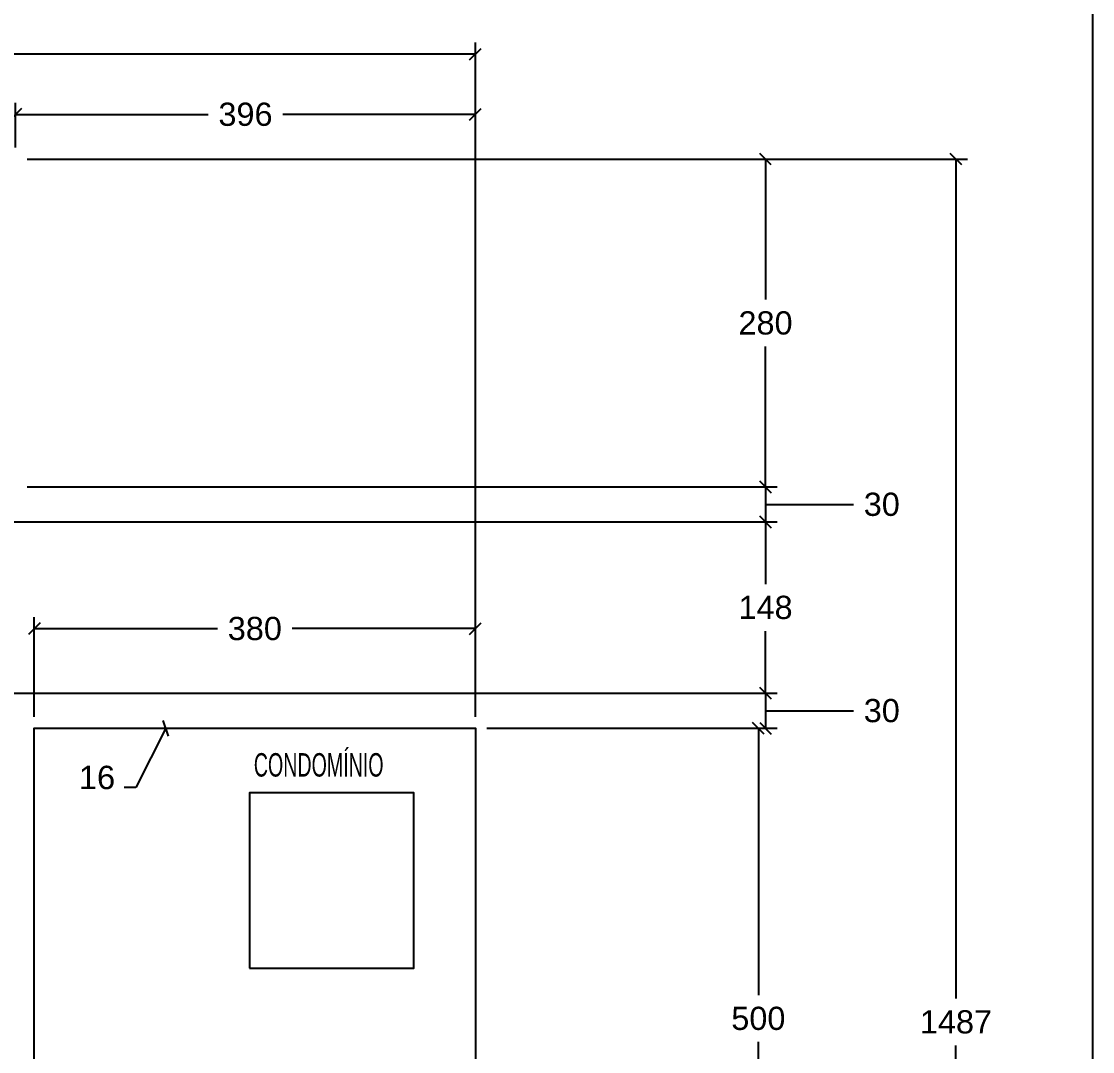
# Model space of a CAD drawing. Header units: inches. Extents: x -3 to 923, y -103 to 154.
# Drawn here: x 260.622 to 261.544, y -88.445 to -87.558 of the extents above; entities that cross this region are included whole.
import ezdxf

# ---------------------------------------------------------------- set-up
doc = ezdxf.new("R2010")
doc.units = ezdxf.units.IN
doc.header["$LTSCALE"] = 10
doc.header["$MEASUREMENT"] = 0
doc.layers.get('DEFPOINTS').update_dxf_attribs({"color": 8})
for name, color, linetype in [('Alvenaria', 8, 'Continuous'), ('Cotas', 1, 'Continuous'), ('QUADROS', 7, 'Continuous'), ('TXT', 7, 'Continuous')]:
    doc.layers.add(name, color=color, linetype=linetype)
doc.layers.add('TEXTO', color=2, linetype='Continuous', lineweight=20)
doc.layers.add('VP', color=1, linetype='Continuous', plot=False)
doc.styles.add('Arial', font='arial.ttf')
doc.dimstyles.new('10', dxfattribs={"dimtxt": 0.02, "dimasz": 0.01, "dimexe": 0.01, "dimexo": 0.01, "dimgap": 0.09, "dimtad": 0, "dimtih": 1, "dimtoh": 1, "dimdec": 0, "dimlfac": 1000, "dimzin": 0, "dimdsep": 46, "dimtxsty": 'Arial', "dimblk": 'OBLIQUE', "dimcen": 0, "dimdle": 0.02, "dimclrt": 7, "dimadec": 0, "dimazin": 0, "dimtfac": 1, "dimtdec": 0, "dimtofl": 0, "dimtmove": 0, "dimatfit": 3, "dimldrblk": 'OBLIQUE', "dimfxl": 0, "dimtolj": 1, "dimtzin": 0, "dimarcsym": 0})
doc.dimstyles.new('RICARDO-1-10', dxfattribs={"dimtxt": 0.02, "dimasz": 0.01, "dimexe": 0.01, "dimexo": 0.01, "dimgap": 0.01, "dimtad": 0, "dimtih": 1, "dimtoh": 1, "dimdec": 0, "dimlfac": 1000, "dimzin": 0, "dimdsep": 46, "dimtxsty": 'Arial', "dimblk": 'OBLIQUE', "dimcen": 0, "dimclrt": 2, "dimadec": 0, "dimazin": 0, "dimtfac": 1, "dimtdec": 0, "dimtofl": 0, "dimtmove": 0, "dimatfit": 3, "dimldrblk": 'CLOSEDBLANK', "dimfxl": 0, "dimtolj": 1, "dimtzin": 0, "dimarcsym": 0})

# ---------------------------------------------------------------- blocks, each defined once
blk = doc.blocks.new('_Oblique')
at = {"color": 0, "linetype": 'ByBlock', "lineweight": -2}
blk.add_line((-0.5, -0.5), (0.5, 0.5), dxfattribs=at)
blk = doc.blocks.new('*D15')
at = {"layer": 'DEFPOINTS', "color": 0, "transparency": 16777216}
for p in [(261.01279, -87.638), (260.61672, -87.67655), (261.01279, -88.16688)]:
    blk.add_point(p, dxfattribs=at)
at = {"layer": 'TXT', "color": 0, "lineweight": -2, "transparency": 16777216}
for p, q in [((260.61672, -87.66655), (260.61672, -87.628)), ((261.01279, -88.15688), (261.01279, -87.628)), ((260.61672, -87.638), (260.78267, -87.638)), ((261.01279, -87.638), (260.84683, -87.638))]:
    blk.add_line(p, q, dxfattribs=at)
at = {"layer": 'TXT', "color": 0, "lineweight": -2, "transparency": 16777216, "xscale": 0.01, "yscale": 0.01, "zscale": 0.01, "rotation": 180}
blk.add_blockref('_Oblique', (260.61672, -87.638), dxfattribs=at)
at = {"layer": 'TXT', "color": 0, "lineweight": -2, "transparency": 16777216, "xscale": 0.01, "yscale": 0.01, "zscale": 0.01}
blk.add_blockref('_Oblique', (261.01279, -87.638), dxfattribs=at)
at = {"layer": 'TXT', "color": 2, "transparency": 16777216, "insert": (260.81475, -87.638), "char_height": 0.02, "attachment_point": 5, "style": 'Arial'}
blk.add_mtext('\\A1;396', dxfattribs=at)
blk = doc.blocks.new('_ClosedBlank')
at = {"color": 0, "linetype": 'ByBlock', "lineweight": -2}
for p, q in [((-1, 0.167), (0, 0)), ((-1, 0.167), (-1, -0.167)), ((0, 0), (-1, -0.167))]:
    blk.add_line(p, q, dxfattribs=at)
blk = doc.blocks.new('*D16')
at = {"layer": 'DEFPOINTS', "color": 0, "transparency": 16777216}
for p in [(260.61672, -87.95898), (261.1542, -87.98905), (261.26274, -87.98905)]:
    blk.add_point(p, dxfattribs=at)
at = {"layer": 'TXT', "color": 0, "lineweight": -2, "transparency": 16777216}
for p, q in [((260.62672, -87.95898), (261.27274, -87.95898)), ((261.26274, -87.95898), (261.26274, -87.98905)), ((261.26274, -87.97402), (261.31861, -87.97402)), ((261.31861, -87.97402), (261.33861, -87.97402)), ((261.1642, -87.98905), (261.27274, -87.98905))]:
    blk.add_line(p, q, dxfattribs=at)
at = {"layer": 'TXT', "color": 0, "lineweight": -2, "transparency": 16777216, "xscale": 0.01, "yscale": 0.01, "zscale": 0.01}
for p, rotation in [((261.26274, -87.95898), 90), ((261.26274, -87.98905), 270)]:
    blk.add_blockref('_Oblique', p, dxfattribs=dict(at, rotation=rotation))
at = {"layer": 'TXT', "color": 2, "transparency": 16777216, "insert": (261.3629, -87.97402), "char_height": 0.02, "attachment_point": 5, "style": 'Arial'}
blk.add_mtext('\\A1;30', dxfattribs=at)
blk = doc.blocks.new('*D17')
at = {"layer": 'DEFPOINTS', "color": 0, "transparency": 16777216}
for p in [(260.54971, -87.98905), (260.54971, -88.13662), (261.26274, -88.13662)]:
    blk.add_point(p, dxfattribs=at)
at = {"layer": 'TXT', "color": 0, "lineweight": -2, "transparency": 16777216}
for p, q in [((260.55971, -87.98905), (261.27274, -87.98905)), ((261.26274, -87.98905), (261.26274, -88.04262)), ((261.26274, -88.13662), (261.26274, -88.08305)), ((260.55971, -88.13662), (261.27274, -88.13662))]:
    blk.add_line(p, q, dxfattribs=at)
at = {"layer": 'TXT', "color": 0, "lineweight": -2, "transparency": 16777216, "xscale": 0.01, "yscale": 0.01, "zscale": 0.01}
for p, rotation in [((261.26274, -87.98905), 90), ((261.26274, -88.13662), 270)]:
    blk.add_blockref('_Oblique', p, dxfattribs=dict(at, rotation=rotation))
at = {"layer": 'TXT', "color": 2, "transparency": 16777216, "insert": (261.26274, -88.06284), "char_height": 0.02, "attachment_point": 5, "style": 'Arial'}
blk.add_mtext('\\A1;148', dxfattribs=at)
blk = doc.blocks.new('*D18')
at = {"layer": 'DEFPOINTS', "color": 0, "transparency": 16777216}
for p in [(261.1542, -88.13662), (261.01279, -88.16688), (261.26274, -88.16688)]:
    blk.add_point(p, dxfattribs=at)
at = {"layer": 'TXT', "color": 0, "lineweight": -2, "transparency": 16777216}
for p, q in [((261.1642, -88.13662), (261.27274, -88.13662)), ((261.26274, -88.13662), (261.26274, -88.16688)), ((261.26274, -88.15175), (261.31861, -88.15175)), ((261.31861, -88.15175), (261.33861, -88.15175)), ((261.02279, -88.16688), (261.27274, -88.16688))]:
    blk.add_line(p, q, dxfattribs=at)
at = {"layer": 'TXT', "color": 0, "lineweight": -2, "transparency": 16777216, "xscale": 0.01, "yscale": 0.01, "zscale": 0.01}
for p, rotation in [((261.26274, -88.13662), 90), ((261.26274, -88.16688), 270)]:
    blk.add_blockref('_Oblique', p, dxfattribs=dict(at, rotation=rotation))
at = {"layer": 'TXT', "color": 2, "transparency": 16777216, "insert": (261.3629, -88.15175), "char_height": 0.02, "attachment_point": 5, "style": 'Arial'}
blk.add_mtext('\\A1;30', dxfattribs=at)
blk = doc.blocks.new('*D19')
at = {"layer": 'DEFPOINTS', "color": 0, "transparency": 16777216}
for p in [(261.01279, -88.16688), (261.25656, -88.66688), (261.25656, -88.66688)]:
    blk.add_point(p, dxfattribs=at)
at = {"layer": 'TXT', "color": 0, "lineweight": -2, "transparency": 16777216}
for p, q in [((261.02279, -88.16688), (261.26656, -88.16688)), ((261.25656, -88.16688), (261.25656, -88.39667)), ((261.25656, -88.66688), (261.25656, -88.43709))]:
    blk.add_line(p, q, dxfattribs=at)
at = {"layer": 'TXT', "color": 0, "lineweight": -2, "transparency": 16777216, "xscale": 0.01, "yscale": 0.01, "zscale": 0.01}
for p, rotation in [((261.25656, -88.16688), 90), ((261.25656, -88.66688), 270)]:
    blk.add_blockref('_Oblique', p, dxfattribs=dict(at, rotation=rotation))
at = {"layer": 'TXT', "color": 2, "transparency": 16777216, "insert": (261.25656, -88.41688), "char_height": 0.02, "attachment_point": 5, "style": 'Arial'}
blk.add_mtext('\\A1;500', dxfattribs=at)
blk = doc.blocks.new('*D21')
at = {"layer": 'DEFPOINTS', "color": 0, "transparency": 16777216}
for p in [(261.23516, -87.67655), (261.23516, -89.16324), (261.42681, -89.16324)]:
    blk.add_point(p, dxfattribs=at)
at = {"layer": 'TXT', "color": 0, "lineweight": -2, "transparency": 16777216}
for p, q in [((261.24516, -87.67655), (261.43681, -87.67655)), ((261.42681, -87.67655), (261.42681, -88.39968)), ((261.42681, -89.16324), (261.42681, -88.44011)), ((261.24516, -89.16324), (261.43681, -89.16324))]:
    blk.add_line(p, q, dxfattribs=at)
at = {"layer": 'TXT', "color": 0, "lineweight": -2, "transparency": 16777216, "xscale": 0.01, "yscale": 0.01, "zscale": 0.01}
for p, rotation in [((261.42681, -87.67655), 90), ((261.42681, -89.16324), 270)]:
    blk.add_blockref('_Oblique', p, dxfattribs=dict(at, rotation=rotation))
at = {"layer": 'TXT', "color": 2, "transparency": 16777216, "insert": (261.42681, -88.41989), "char_height": 0.02, "attachment_point": 5, "style": 'Arial'}
blk.add_mtext('\\A1;1487', dxfattribs=at)
blk = doc.blocks.new('*D38')
at = {"layer": 'DEFPOINTS', "color": 0, "transparency": 16777216}
for p in [(261.01279, -87.58608), (257.94416, -87.67655), (261.01279, -88.16688)]:
    blk.add_point(p, dxfattribs=at)
at = {"layer": 'VP', "color": 0, "lineweight": -2, "transparency": 16777216}
for p, q in [((257.94416, -87.66655), (257.94416, -87.57608)), ((261.01279, -88.15688), (261.01279, -87.57608)), ((257.94416, -87.58608), (259.43859, -87.58608)), ((261.01279, -87.58608), (259.51835, -87.58608))]:
    blk.add_line(p, q, dxfattribs=at)
at = {"layer": 'VP', "color": 0, "lineweight": -2, "transparency": 16777216, "xscale": 0.01, "yscale": 0.01, "zscale": 0.01, "rotation": 180}
blk.add_blockref('_Oblique', (257.94416, -87.58608), dxfattribs=at)
at = {"layer": 'VP', "color": 0, "lineweight": -2, "transparency": 16777216, "xscale": 0.01, "yscale": 0.01, "zscale": 0.01}
blk.add_blockref('_Oblique', (261.01279, -87.58608), dxfattribs=at)
at = {"layer": 'VP', "color": 2, "transparency": 16777216, "insert": (259.47847, -87.58608), "char_height": 0.02, "attachment_point": 5, "style": 'Arial'}
blk.add_mtext('\\A1;3069', dxfattribs=at)
blk = doc.blocks.new('*D95')
at = {"layer": 'DEFPOINTS', "color": 0, "transparency": 16777216}
for p in [(261.01279, -88.08103), (260.63279, -88.16688), (261.01279, -88.16688)]:
    blk.add_point(p, dxfattribs=at)
at = {"layer": 'TXT', "color": 0, "lineweight": -2, "transparency": 16777216}
for p, q in [((260.63279, -88.15688), (260.63279, -88.07103)), ((261.01279, -88.15688), (261.01279, -88.07103)), ((260.63279, -88.08103), (260.79073, -88.08103)), ((261.01279, -88.08103), (260.85484, -88.08103))]:
    blk.add_line(p, q, dxfattribs=at)
at = {"layer": 'TXT', "color": 0, "lineweight": -2, "transparency": 16777216, "xscale": 0.01, "yscale": 0.01, "zscale": 0.01, "rotation": 180}
blk.add_blockref('_Oblique', (260.63279, -88.08103), dxfattribs=at)
at = {"layer": 'TXT', "color": 0, "lineweight": -2, "transparency": 16777216, "xscale": 0.01, "yscale": 0.01, "zscale": 0.01}
blk.add_blockref('_Oblique', (261.01279, -88.08103), dxfattribs=at)
at = {"layer": 'TXT', "color": 2, "transparency": 16777216, "insert": (260.82279, -88.08103), "char_height": 0.02, "attachment_point": 5, "style": 'Arial'}
blk.add_mtext('\\A1;380', dxfattribs=at)

msp = doc.modelspace()

# ---------------------------------------------------------------- linework, layer by layer
at = {"layer": 'Alvenaria'}
msp.add_line((261.54448, -87.26324), (261.54448, -89.16324), dxfattribs=at)
at = {"layer": 'QUADROS', "color": 7}
for points in [[(261.01279, -88.66688), (260.63279, -88.66688), (260.63279, -88.16688), (261.01279, -88.16688)], [(260.81811, -88.37356), (260.95986, -88.37356), (260.95986, -88.22256), (260.81811, -88.22256)]]:
    msp.add_lwpolyline(points, close=True, dxfattribs=at)
at = {"layer": 'TXT'}
for p, q in [((260.62672, -87.67655), (261.27274, -87.67655)), ((261.26274, -87.67655), (261.26274, -87.79755)), ((261.26274, -87.95898), (261.26274, -87.83798)), ((260.62672, -87.95898), (261.27274, -87.95898))]:
    msp.add_line(p, q, dxfattribs=at)

# ---------------------------------------------------------------- block references
at = {"layer": 'TXT', "xscale": 0.01, "yscale": 0.01, "zscale": 0.01}
for p, rotation in [((261.26274, -87.67655), 90), ((261.26274, -87.95898), 270)]:
    msp.add_blockref('_Oblique', p, dxfattribs=dict(at, rotation=rotation))

# ---------------------------------------------------------------- texts
at = {"layer": 'Cotas', "color": 7, "linetype": 'Continuous', "lineweight": 0, "insert": (260.70248, -88.21959), "char_height": 0.020174, "attachment_point": 9, "style": 'Arial'}
msp.add_mtext('16', dxfattribs=at)
at = {"layer": 'TEXTO', "style": 'Arial', "width": 0.6}
msp.add_text('CONDOMÍNIO', height=0.020174, dxfattribs=at).set_placement((260.82191, -88.20845))
at = {"layer": 'TXT', "color": 2, "insert": (261.26274, -87.81776), "char_height": 0.02, "attachment_point": 5, "style": 'Arial'}
msp.add_mtext('280', dxfattribs=at)

# ---------------------------------------------------------------- dimensions: what is measured, and where the dimension line sits
at = {"layer": 'TXT'}
dim = msp.add_linear_dim(base=(261.01279, -87.638), p1=(260.61672, -87.67655), p2=(261.01279, -88.16688), dimstyle='RICARDO-1-10', override={"dimtmove": 1}, dxfattribs=at)
dim.commit()
dim.dimension.update_dxf_attribs({"geometry": '*D15', "text_midpoint": (260.81475, -87.638)})
dim = msp.add_linear_dim(base=(261.42681, -89.16324), p1=(261.23516, -87.67655), p2=(261.23516, -89.16324), angle=90, dimstyle='RICARDO-1-10', dxfattribs=at)
dim.commit()
dim.dimension.update_dxf_attribs({"geometry": '*D21', "text_midpoint": (261.42681, -88.41989)})
for base, p1, p2, picture, middle in [((261.26274, -87.98905), (260.61672, -87.95898), (261.1542, -87.98905), '*D16', (261.34861, -87.97402)), ((261.26274, -88.13662), (260.54971, -87.98905), (260.54971, -88.13662), '*D17', (261.26274, -88.06284)), ((261.26274, -88.16688), (261.1542, -88.13662), (261.01279, -88.16688), '*D18', (261.34861, -88.15175)), ((261.25656, -88.66688), (261.01279, -88.16688), (261.25656, -88.66688), '*D19', (261.25656, -88.41688))]:
    dim = msp.add_linear_dim(base=base, p1=p1, p2=p2, angle=90, dimstyle='RICARDO-1-10', override={"dimtmove": 1}, dxfattribs=at)
    dim.commit()
    dim.dimension.update_dxf_attribs({"geometry": picture, "text_midpoint": middle})
dim = msp.add_linear_dim(base=(261.01279, -88.08103), p1=(260.63279, -88.16688), p2=(261.01279, -88.16688), dimstyle='RICARDO-1-10', dxfattribs=at)
dim.commit()
dim.dimension.update_dxf_attribs({"geometry": '*D95', "text_midpoint": (260.82279, -88.08103)})
at = {"layer": 'VP', "color": 7}
dim = msp.add_linear_dim(base=(261.01279, -87.58608), p1=(257.94416, -87.67655), p2=(261.01279, -88.16688), dimstyle='RICARDO-1-10', dxfattribs=at)
dim.commit()
dim.dimension.update_dxf_attribs({"geometry": '*D38', "text_midpoint": (259.47847, -87.58608)})

# ---------------------------------------------------------------- leaders
at = {"layer": 'Cotas', "linetype": 'Continuous', "lineweight": 0}
msp.add_leader([(260.74616, -88.16688), (260.72035, -88.21787), (260.71035, -88.21787)], dimstyle='10', dxfattribs=at)

doc.saveas('drawing.dxf')
